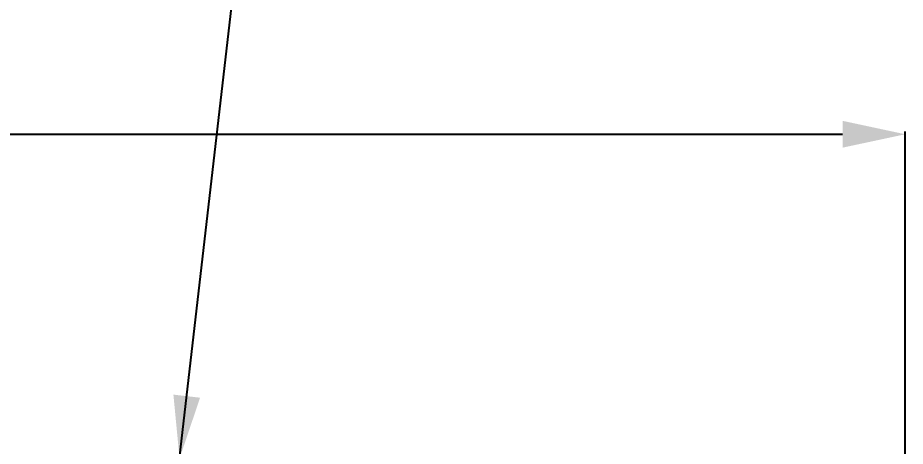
# Model space of a CAD drawing. Header units: millimetres. Extents: x 6781 to 13993, y -7973 to 4183.
# Drawn here: x 9490.7 to 9985.7, y 3284.5 to 3523.5 of the extents above; entities that cross this region are included whole.
import ezdxf

# ---------------------------------------------------------------- set-up
doc = ezdxf.new("R2010")
doc.units = ezdxf.units.MM
doc.header["$LTSCALE"] = 307.34
doc.header["$PDMODE"] = 3
doc.header["$PDSIZE"] = 8
doc.layers.get('0').update_dxf_attribs({"linetype": 'CONTINUOUS'})
doc.layers.get('Defpoints').update_dxf_attribs({"linetype": 'CONTINUOUS'})
doc.styles.get("Standard").update_dxf_attribs({"font": 'calibri.ttf'})
doc.dimstyles.new('DIMSTYLE_1', dxfattribs={"dimtxt": 40, "dimasz": 35, "dimexe": 1.5, "dimexo": 1, "dimgap": 1, "dimtad": 1, "dimdsep": 46, "dimtxsty": 'Standard', "dimblk": '_FILLED', "dimblk1": '_FILLED', "dimblk2": '_FILLED', "dimcen": 0.09, "dimazin": 2, "dimtp": 0.01, "dimtm": 0.01, "dimtfac": 1, "dimtofl": 0, "dimtmove": 0, "dimatfit": 3, "dimldrblk": '_FILLED', "dimfxl": 1, "dimtolj": 1, "dimarcsym": 0})
doc.dimstyles.get("Standard").update_dxf_attribs({"dimtxt": 35, "dimasz": 35, "dimexe": 1.5, "dimexo": 1, "dimtad": 1, "dimdsep": 46, "dimtxsty": 'Standard', "dimblk": '_FILLED', "dimblk1": '_FILLED', "dimblk2": '_FILLED', "dimcen": 0.09, "dimazin": 2, "dimtol": 1, "dimtp": 0.01, "dimtm": 0.01, "dimtfac": 1, "dimtofl": 0, "dimtmove": 0, "dimatfit": 3, "dimldrblk": '_FILLED', "dimfxl": 1, "dimtolj": 1, "dimarcsym": 0})

# ---------------------------------------------------------------- blocks, each defined once
blk = doc.blocks.new('_FILLED')
at = {"color": 0, "linetype": 'ByBlock'}
blk.add_solid([(0, 0), (-1, 0.214), (-1, -0.214)], dxfattribs=at)
blk = doc.blocks.new('*D575')
at = {"color": 0, "linetype": 'Continuous', "lineweight": -2}
for p, q in [((7353.4, 3070.86), (7353.4, 3460.04)), ((7388.4, 3458.54), (9950.73, 3458.54)), ((9985.73, 3045.68), (9985.73, 3460.04))]:
    blk.add_line(p, q, dxfattribs=at)
at = {"layer": 'Defpoints', "color": 0}
for p in [(9985.73, 3458.54), (7353.4, 3069.86), (9985.73, 3044.68)]:
    blk.add_point(p, dxfattribs=at)
at = {"color": 0, "linetype": 'ByBlock', "lineweight": -2, "xscale": 35, "yscale": 35, "zscale": 35, "rotation": 180}
blk.add_blockref('_FILLED', (7353.4, 3458.54), dxfattribs=at)
at = {"color": 0, "linetype": 'ByBlock', "lineweight": -2, "xscale": 35, "yscale": 35, "zscale": 35}
blk.add_blockref('_FILLED', (9985.73, 3458.54), dxfattribs=at)
at = {"color": 0, "lineweight": 25, "insert": (8687.25, 3479.94), "char_height": 40, "attachment_point": 5}
blk.add_mtext('\\A1;\\A1;C', dxfattribs=at)

msp = doc.modelspace()

# ---------------------------------------------------------------- dimensions: what is measured, and where the dimension line sits
at = {"color": 0, "linetype": 'Continuous', "lineweight": 25}
dim = msp.add_linear_dim(base=(9985.73345, 3458.53644), p1=(7353.39946, 3069.85845), p2=(9985.73345, 3044.67724), text='\\A1;C', dimstyle='DIMSTYLE_1', override={"dimtxsty": 'Standard', "dimldrblk": '_FILLED'}, dxfattribs=at)
dim.commit()
dim.dimension.update_dxf_attribs({"geometry": '*D575', "text_midpoint": (8687.24722, 3458.53644), "dimtype": 160})

# ---------------------------------------------------------------- leaders
msp.add_leader([(9580.91981, 3277.65869), (9621.12531, 3626.18957), (9716.63829, 3627.34126)], dimstyle='Standard', override={"dimtad": 0}, dxfattribs=at)

doc.saveas('drawing.dxf')
